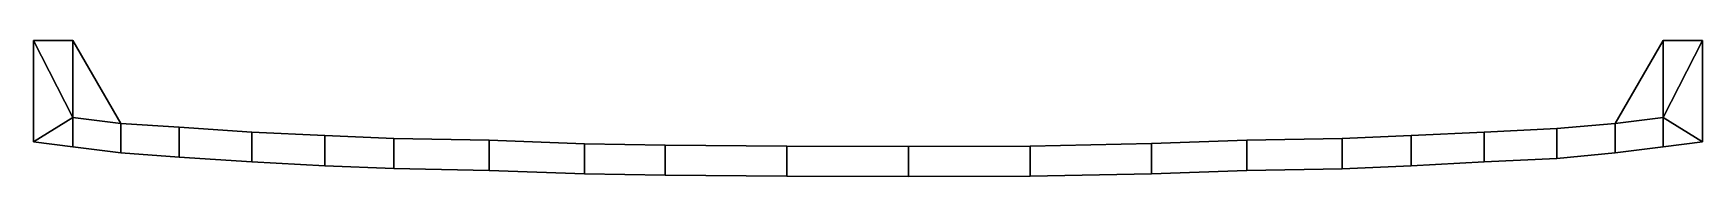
# Model space of a CAD drawing. Extents: x -198 to 197, y -32 to 0.
import ezdxf

# ---------------------------------------------------------------- set-up
doc = ezdxf.new("R2010")
doc.units = 0
doc.layers.add('METAL', color=140, linetype='CONTINUOUS')

msp = doc.modelspace()

# ---------------------------------------------------------------- meshes
at = {"layer": 'METAL'}
mesh = msp.add_polyface(dxfattribs=at)
corners = [(196.75, 0, 5.74), (196.75, 0, 5.74), (196.75, 0, 5.74), (196.75, -23.94, 1.58), (196.75, -23.94, 1.58), (196.75, -23.94, 1.58), (196.75, -23.94, 0.12), (196.75, -23.94, 0.12), (196.75, 0, 0.12), (196.75, 0, 0.12), (196.75, -23.94, -1.34), (196.75, -23.94, -1.34), (196.75, -23.94, -1.34), (196.75, 0, -5.5), (196.75, 0, -5.5), (196.75, 0, -5.5), (187.46, 0, 5.74), (187.46, 0, 5.74), (187.46, -18.24, 5.42), (187.46, -25.13, 1.58), (187.46, -25.13, 1.58), (187.46, -25.13, 0.12), (187.46, 0, 0.12), (187.46, -25.13, -1.34), (187.46, -25.13, -1.34), (187.46, -18.24, -5.19), (187.46, 0, -5.5), (187.46, 0, -5.5), (176.1, -19.6, 4.5), (176.1, -19.6, 4.5), (176.1, -26.53, 1.58), (176.1, -26.53, 1.58), (176.1, -26.53, 0.12), (176.1, -19.6, 0.12), (176.1, -26.53, -1.34), (176.1, -26.53, -1.34), (176.1, -19.6, -4.26), (176.1, -19.6, -4.26), (162.35, -20.8, 4.5), (162.35, -20.8, 4.5), (162.35, -27.87, 1.58), (162.35, -27.87, 1.58), (162.35, -27.87, 0.12), (162.35, -20.8, 0.12), (162.35, -27.87, -1.34), (162.35, -27.87, -1.34), (162.35, -20.8, -4.26), (162.35, -20.8, -4.26), (145.15, -21.69, 4.5), (145.15, -21.69, 4.5), (145.15, -28.69, 1.58), (145.15, -28.69, 1.58), (145.15, -28.69, 0.12), (145.15, -21.69, 0.12), (145.15, -28.69, -1.34), (145.15, -28.69, -1.34), (145.15, -21.69, -4.26), (145.15, -21.69, -4.26), (127.95, -22.44, 4.5), (127.95, -22.44, 4.5), (127.95, -29.62, 1.58), (127.95, -29.62, 1.58), (127.95, -29.62, 0.12), (127.95, -22.44, 0.12), (127.95, -29.62, -1.34), (127.95, -29.62, -1.34), (127.95, -22.44, -4.26), (127.95, -22.44, -4.26), (111.63, -23.15, 4.5), (111.63, -23.15, 4.5), (111.63, -30.3, 1.58), (111.63, -30.3, 1.58), (111.63, -30.3, 0.12), (111.63, -23.15, 0.12), (111.63, -30.3, -1.34), (111.63, -30.3, -1.34), (111.63, -23.15, -4.26), (111.63, -23.15, -4.26), (89.12, -23.57, 4.5), (89.12, -23.57, 4.5), (89.12, -30.7, 1.58), (89.12, -30.7, 1.58), (89.12, -30.7, 0.12), (89.12, -23.57, 0.12), (89.12, -30.7, -1.34), (89.12, -30.7, -1.34), (89.12, -23.57, -4.26), (89.12, -23.57, -4.26), (66.61, -24.37, 4.5), (66.61, -24.37, 4.5), (66.61, -31.5, 1.58), (66.61, -31.5, 1.58), (66.61, -31.5, 0.12), (66.61, -24.37, 0.12), (66.61, -31.5, -1.34), (66.61, -31.5, -1.34), (66.61, -24.37, -4.26), (66.61, -24.37, -4.26), (37.89, -24.96, 4.5), (37.89, -24.96, 4.5), (37.89, -32.09, 1.58), (37.89, -32.09, 1.58), (37.89, -32.09, 0.12), (37.89, -24.96, 0.12), (37.89, -24.96, -4.26), (37.89, -24.96, -4.26), (37.89, -32.09, -1.34), (37.89, -32.09, -1.34), (9.17, -25.03, 4.5), (9.17, -25.03, 4.5), (9.17, -25.03, 0.12), (9.17, -25.03, -4.26), (9.17, -25.03, -4.26), (9.17, -32.15, 1.58), (9.17, -32.15, 1.58), (9.17, -32.15, 0.12), (9.17, -32.15, -1.34), (9.17, -32.15, -1.34), (-19.55, -24.95, 4.5), (-19.55, -24.95, 4.5), (-19.55, -32.07, 1.58), (-19.55, -32.07, 1.58), (-19.55, -32.07, 0.12), (-19.55, -24.95, 0.12), (-19.55, -32.07, -1.34), (-19.55, -32.07, -1.34), (-19.55, -24.95, -4.26), (-19.55, -24.95, -4.26), (-48.27, -24.73, 4.5), (-48.27, -24.73, 4.5), (-48.27, -31.85, 1.58), (-48.27, -31.85, 1.58), (-48.27, -31.85, 0.12), (-48.27, -24.73, 0.12), (-48.27, -31.85, -1.34), (-48.27, -31.85, -1.34), (-48.27, -24.73, -4.26), (-48.27, -24.73, -4.26), (-67.36, -31.52, 1.58), (-67.36, -31.52, 1.58), (-67.36, -31.52, 0.12), (-67.36, -24.39, 0.12), (-67.36, -31.52, -1.34), (-67.36, -31.52, -1.34), (-67.36, -24.39, -4.26), (-67.36, -24.39, -4.26), (-67.36, -24.39, 4.5), (-67.36, -24.39, 4.5), (-89.87, -23.57, 4.5), (-89.87, -23.57, 4.5), (-89.87, -23.57, 0.12), (-89.87, -30.7, -1.34), (-89.87, -30.7, -1.34), (-89.87, -23.57, -4.26), (-89.87, -23.57, -4.26), (-89.87, -30.7, 1.58), (-89.87, -30.7, 1.58), (-89.87, -30.7, 0.12), (-112.38, -23.14, 4.5), (-112.38, -23.14, 4.5), (-112.38, -30.28, 1.58), (-112.38, -30.28, 1.58), (-112.38, -30.28, 0.12), (-112.38, -23.14, 0.12), (-112.38, -30.28, -1.34), (-112.38, -30.28, -1.34), (-112.38, -23.14, -4.26), (-112.38, -23.14, -4.26), (-128.69, -22.44, 4.5), (-128.69, -22.44, 4.5), (-128.69, -29.62, 1.58), (-128.69, -29.62, 1.58), (-128.69, -29.62, 0.12), (-128.69, -22.44, 0.12), (-128.69, -29.62, -1.34), (-128.69, -29.62, -1.34), (-128.69, -22.44, -4.26), (-128.69, -22.44, -4.26), (-145.9, -21.69, 4.5), (-145.9, -21.69, 4.5), (-145.9, -28.69, 1.58), (-145.9, -28.69, 1.58), (-145.9, -28.69, 0.12), (-145.9, -21.69, 0.12), (-145.9, -28.69, -1.34), (-145.9, -28.69, -1.34), (-145.9, -21.69, -4.26), (-145.9, -21.69, -4.26), (-163.1, -20.51, 4.5), (-163.1, -20.51, 4.5), (-163.1, -27.57, 1.58), (-163.1, -27.57, 1.58), (-163.1, -27.57, 0.12), (-163.1, -20.51, 0.12), (-163.1, -27.57, -1.34), (-163.1, -27.57, -1.34), (-163.1, -20.51, -4.26), (-163.1, -20.51, -4.26), (-176.85, -19.6, 4.5), (-176.85, -19.6, 4.5), (-176.85, -26.53, 1.58), (-176.85, -26.53, 1.58), (-176.85, -26.53, 0.12), (-176.85, -19.6, 0.12), (-176.85, -26.53, -1.34), (-176.85, -26.53, -1.34), (-176.85, -19.6, -4.26), (-176.85, -19.6, -4.26), (-188.21, 0, 5.74), (-188.21, 0, 5.74), (-188.21, -18.24, 5.42), (-188.21, -25.13, 1.58), (-188.21, -25.13, 1.58), (-188.21, -25.13, 0.12), (-188.21, 0, 0.12), (-188.21, -25.13, -1.34), (-188.21, -25.13, -1.34), (-188.21, -18.24, -5.19), (-188.21, 0, -5.5), (-188.21, 0, -5.5), (-197.5, 0, 5.74), (-197.5, 0, 5.74), (-197.5, 0, 5.74), (-197.5, -23.94, 1.58), (-197.5, -23.94, 1.58), (-197.5, -23.94, 1.58), (-197.5, -23.94, 0.12), (-197.5, -23.94, 0.12), (-197.5, 0, 0.12), (-197.5, 0, 0.12), (-197.5, -23.94, -1.34), (-197.5, -23.94, -1.34), (-197.5, -23.94, -1.34), (-197.5, 0, -5.5), (-197.5, 0, -5.5), (-197.5, 0, -5.5)]
mesh.append_faces([[corners[k] for k in face] for face in [(228, 214, 218, 233), (216, 213, 226, 230), (234, 217, 231, 231), (185, 182, 192, 195), (187, 184, 194, 197), (175, 172, 182, 185), (177, 174, 184, 187), (195, 192, 202, 205), (197, 194, 204, 207), (205, 202, 213, 216), (219, 207, 217, 217), (207, 204, 215, 217), (217, 215, 231, 231), (234, 219, 217, 217), (229, 235, 232, 227), (186, 196, 193, 183), (176, 186, 183, 173), (196, 206, 203, 193), (206, 218, 214, 203), (228, 220, 208, 214), (212, 223, 226, 213), (221, 224, 210, 210), (181, 191, 192, 182), (179, 189, 190, 180), (171, 181, 182, 172), (169, 179, 180, 170), (191, 201, 202, 192), (189, 199, 200, 190), (201, 212, 213, 202), (209, 210, 199, 199), (199, 210, 211, 200), (210, 224, 211, 211), (221, 210, 209, 209), (229, 227, 225, 222), (178, 183, 193, 188), (168, 173, 183, 178), (188, 193, 203, 198), (198, 203, 214, 208), (172, 175, 165, 162), (174, 177, 167, 164), (176, 173, 163, 166), (171, 172, 162, 161), (169, 170, 160, 159), (173, 168, 158, 163), (162, 165, 152, 157), (157, 152, 143, 140), (164, 167, 154, 151), (151, 154, 145, 142), (166, 163, 150, 153), (153, 150, 141, 144), (161, 162, 157, 156), (156, 157, 140, 139), (159, 160, 155, 149), (149, 155, 138, 147), (163, 158, 148, 150), (150, 148, 146, 141), (140, 143, 135, 132), (142, 145, 137, 134), (144, 141, 133, 136), (139, 140, 132, 131), (129, 147, 138, 130), (141, 146, 128, 133), (9, 15, 27, 22), (23, 12, 7, 21), (14, 11, 25, 25), (54, 44, 42, 52), (56, 46, 45, 55), (64, 54, 52, 62), (66, 56, 55, 65), (44, 34, 32, 42), (46, 36, 35, 45), (34, 23, 21, 32), (26, 25, 36, 36), (36, 25, 24, 35), (25, 11, 24, 24), (14, 25, 26, 26), (8, 6, 10, 13), (57, 53, 43, 47), (67, 63, 53, 57), (47, 43, 33, 37), (37, 33, 22, 27), (9, 22, 17, 2), (19, 21, 7, 5), (1, 18, 4, 4), (50, 52, 42, 40), (48, 51, 41, 38), (60, 62, 52, 50), (58, 61, 51, 48), (40, 42, 32, 30), (38, 41, 31, 28), (30, 32, 21, 19), (16, 28, 18, 18), (28, 31, 20, 18), (18, 20, 4, 4), (1, 16, 18, 18), (8, 0, 3, 6), (49, 39, 43, 53), (59, 49, 53, 63), (39, 29, 33, 43), (29, 17, 22, 33), (62, 72, 74, 64), (65, 75, 76, 66), (67, 77, 73, 63), (60, 70, 72, 62), (58, 68, 71, 61), (63, 73, 69, 59), (72, 82, 84, 74), (82, 92, 94, 84), (75, 85, 86, 76), (85, 95, 96, 86), (77, 87, 83, 73), (87, 97, 93, 83), (70, 80, 82, 72), (80, 90, 92, 82), (68, 78, 81, 71), (78, 88, 91, 81), (73, 83, 79, 69), (83, 93, 89, 79), (117, 115, 122, 125), (112, 116, 124, 127), (110, 111, 126, 123), (115, 114, 121, 122), (113, 109, 119, 120), (108, 110, 123, 118), (94, 92, 102, 106), (106, 102, 115, 117), (132, 135, 125, 122), (96, 95, 107, 104), (104, 107, 116, 112), (134, 137, 127, 124), (93, 97, 105, 103), (103, 105, 111, 110), (136, 133, 123, 126), (92, 90, 100, 102), (102, 100, 114, 115), (131, 132, 122, 121), (91, 88, 98, 101), (101, 98, 109, 113), (129, 130, 120, 119), (89, 93, 103, 99), (99, 103, 110, 108), (133, 128, 118, 123)]])

doc.saveas('drawing.dxf')
